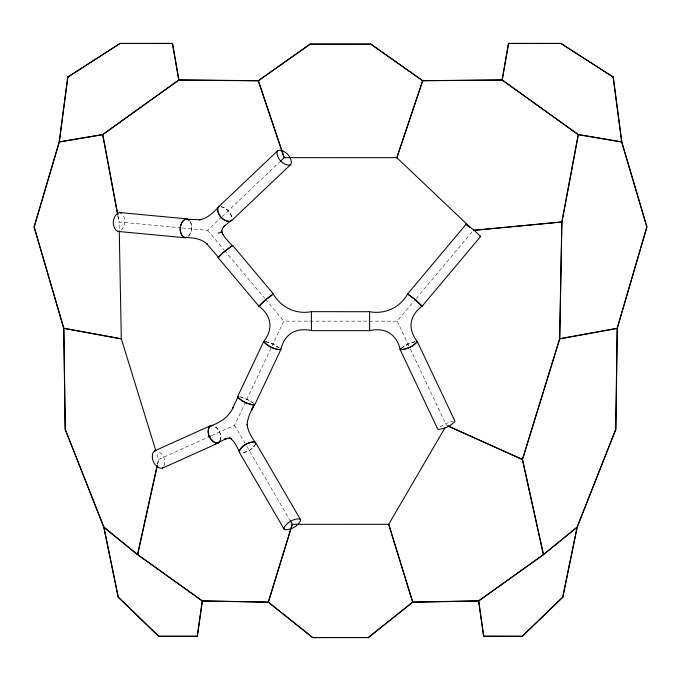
<?xml version="1.0" encoding="UTF-8"?>
<svg xmlns="http://www.w3.org/2000/svg" width="681" height="681" viewBox="0 0 681 681"><rect width="100%" height="100%" fill="white"/><g stroke="black" fill="none" stroke-linecap="round" stroke-linejoin="round"><path stroke-width="0.51" stroke-dasharray="3.4 2.55" d="M157.583 463.625L158.494 459.488L156.366 452.405M157.49 464.689L158.63 459.522M220.082 440.76C222.483 434.759 218.329 427.362 212.404 425.378M164.249 465.608C166.104 460.135 163.091 453.444 157.762 451.197M220.167 440.437C222.015 434.955 219.001 428.264 213.672 426.017M255.537 443.74C253.434 449.4 246.803 452.124 241.236 453.069M211.476 435.678L234.562 425.284L271.617 346.935M272.068 345.982L283.815 321.143L397.176 321.16L415.546 299.265M189.054 235.626C192.042 231.182 193.157 224.534 189.182 220.329M255.562 444.174C252.719 449.12 247.152 452.516 241.466 452.822M416.227 298.457L473.38 230.348M121.082 230.135C125.483 226.33 126.172 218.95 122.563 214.396M187.965 236.426C191.948 233.004 192.74 226.884 190.544 222.236M182.321 227.956L207.611 230.331L221.393 217.256M222.159 216.524L279.593 162.027M401.143 348.357L407.715 344.143L415.393 341.521M401.245 348.263L407.979 344.016L415.538 341.504M440.062 426.953L445.655 423.667L453.214 421.156M158.562 459.505L207.628 437.406M181.265 227.854L119.09 222.006L119.226 229.446M265.454 341.479L273.013 343.999L279.746 348.246M220.967 206.76C226.509 207.654 231.251 212.642 231.846 218.226M265.599 341.504L273.277 344.118L279.848 348.34M239.644 396.546L248.905 400.198L253.638 403.288M240.827 396.912L246.922 399.16L253.655 403.407M221.112 206.607C226.305 208.003 230.919 212.2 231.855 217.622M207.611 230.331L223.938 249.791M224.619 250.608L264.764 298.44M265.445 299.248L283.815 321.143M234.562 425.284L246.318 445.451M246.854 446.37L289.604 519.722M397.176 321.16L409.826 347.914M410.277 348.868L446.43 425.302M117.983 215.758L119.158 221.997M117.847 215.775L119.022 222.023"/><path stroke-width="1.02" d="M311.413 311.702L311.413 330.634L369.579 330.643C385.088 327.127 396.717 334.133 400.207 349.753L437.857 429.353C444.072 429.26 450.992 425.983 455.01 421.241L417.334 341.59C407.408 329.034 409.417 315.78 422.058 306.161L416.082 300.355L407.706 293.954C400.019 307.599 384.969 314.596 369.579 311.711L311.413 311.66C296.022 314.631 280.972 307.557 273.285 293.937L264.909 300.338L258.933 306.144C271.54 315.746 273.6 328.974 263.692 341.53L237.567 396.734C241.593 401.475 248.505 404.744 254.72 404.846L280.81 349.685C274.596 349.583 267.684 346.314 263.658 341.573L264.722 341.351M369.579 311.711L369.579 330.643L369.579 329.783M615.718 429.345L617.173 328.31L646.814 226.952L621.659 141.971L613.138 77.098M284.079 529.086L284.181 527.545C287.161 522.361 293.102 518.905 299.078 518.862L300.474 519.535L300.372 521.076C297.393 526.26 291.451 529.716 285.475 529.758L284.079 529.086L239.261 452.184L239.363 450.643C242.342 445.468 248.293 442.003 254.268 441.96L255.656 442.633L300.474 519.535M67.717 77.089L59.204 141.937L34.059 226.943L63.691 328.327L121.312 338.891M67.862 77.098L59.341 141.954L34.178 226.994L63.827 328.293L65.282 429.345M197.269 636.275L202.248 600.906L268.331 602.089M502.093 80.009L508.452 43.431M502.229 80.026L508.588 43.456M578.339 134.608L561.978 222.015L473.389 230.425M577.088 527.145L562.693 597.16L522.225 636.241L483.663 636.216M562.829 597.177L577.224 527.171L615.845 429.379L617.309 328.31L559.68 338.746M137.502 554.615L157.124 465.693M157.26 465.719L137.639 554.649L202.283 600.974L268.331 602.225M218.124 233.191L220.618 232.332L221.734 231.242L222.61 228.186L224.875 225.334L223.751 226.603L231.71 219.98M268.263 602.14L292.209 524.293M292.345 524.327L268.399 602.174L312.732 637.51L368.31 637.493L412.635 602.098L388.647 524.336M470.316 227.445L396.819 157.669L422.629 80.724L502.161 80.086L578.237 134.659L561.842 221.997L559.62 338.815L522.378 459.471L543.37 554.632L478.641 600.855L483.595 636.292L522.276 636.352M396.878 157.686L422.756 80.767M277.661 150.782L276.954 152.638C277.252 158.894 282.589 164.521 288.829 165.151L290.719 164.547L291.417 162.691C291.119 156.434 285.782 150.807 279.55 150.178L277.661 150.782L218.201 207.203L217.503 209.058C217.801 215.315 223.138 220.942 229.369 221.572L231.259 220.967L290.719 164.547M264.841 341.351L263.692 341.53C267.573 346.382 274.588 349.472 280.785 349.736C284.283 334.082 295.894 327.161 311.413 330.591L311.413 329.774M615.726 429.319L577.096 527.128L543.387 554.564M416.27 341.368L417.334 341.59C413.316 346.331 406.395 349.608 400.181 349.702L400.607 348.834M238.18 396.555L232.655 408.336L233.208 407.349C229.037 416.942 219.937 422.79 210.352 426.017C205.126 431.575 210.02 441.22 216.532 443.28L226.492 438.632L224.296 439.245L227.914 438.309L231.217 438.666L229.293 437.687C234.741 440.854 236.988 447.136 239.755 452.456L239.389 451.086C241.483 445.425 248.122 442.701 253.69 441.748L255.162 442.361L255.537 443.74M273.064 294.379L273.285 293.937M254.115 405.033L254.43 404.403L251.519 409.971L254.115 405.033C248.259 404.242 241.891 401.603 237.865 397.185M254.43 404.403C251.136 410.864 247.441 417.487 247.135 424.901L247.143 424.442C247.688 431.167 251.553 436.896 255.162 442.361M445.365 427.132L388.706 524.319L292.277 524.31L290.14 520.642M259.631 305.735L258.84 306.135L218.056 257.537L224.968 251.025L232.587 245.339L273.37 293.937L272.843 294.643M232.051 246.045L232.587 245.339M218.592 442.641L220.082 440.76M218.524 257.316L223.181 252.557L232.298 245.679L225.053 237.686L222.466 233.762L222.713 234.579L221.734 231.242M408.149 294.669L407.621 293.962L466.11 224.253L473.729 229.931L480.65 236.452L422.152 306.152L421.36 305.752M212.821 425.608L210.574 425.676L154.664 450.856L153.123 452.49C150.663 458.509 154.068 466.085 160.205 468.222L162.453 468.153L218.363 442.973L219.903 441.339M162.453 468.153L163.483 467.064M210.574 425.676L209.041 427.319C206.573 433.329 209.978 440.905 216.115 443.042L218.363 442.973M522.327 636.326L562.812 597.211M280.359 161.295L284.19 157.66L396.819 157.669M543.472 554.674L577.207 527.205M368.353 637.62L412.712 602.217M178.797 79.958L102.695 134.54L59.273 141.878M543.472 554.674L478.709 600.974L412.669 602.225M258.269 80.69L310.093 44.086M117.796 214.711L102.797 134.591L178.873 80.077L258.303 80.818L310.178 44.197L370.864 44.214L422.654 80.801M67.759 77.038L120.043 43.38L172.48 43.371M67.819 77.157L120.111 43.499M260.023 305.48L258.933 306.144L265.76 299.623L273.37 293.937M218.056 257.537L218.839 257.137M208.59 436.981L210.514 436.112M210.352 426.017L212.404 425.378M188.892 219.912L186.858 218.856L119.975 212.566L117.779 213.221C112.561 217.179 111.778 225.539 116.162 230.399L118.196 231.455L185.079 237.746L186.543 237.303M118.196 231.455L119.66 231.012M186.858 218.856L184.662 219.512C179.444 223.47 178.652 231.829 183.044 236.69L185.079 237.746M559.688 338.883L617.25 328.378L646.95 226.986L621.787 141.92L613.283 77.089M59.273 142.014L102.729 134.668M473.38 230.28L561.902 221.938L559.756 338.815L522.514 459.513L543.506 554.598M200.657 219.708L199.21 219.801C207.45 218.746 213.374 212.336 218.899 206.735L217.75 208.19C216.856 215.051 223.802 221.921 230.561 221.444M200.452 219.708L184.891 219.205C179.35 223.266 177.869 234.153 184.849 237.516C192.714 237.584 201.27 238.495 207.245 244.181L206.428 243.432L218.337 257.197M184.849 237.516L187.045 237.397M154.664 450.856L156.162 450.813M412.669 602.089L478.675 600.838L483.731 636.275M422.697 80.673L502.161 79.949M508.52 43.371L560.923 43.371L613.24 77.038M120.077 43.507L172.48 43.516M508.52 43.516L560.923 43.507M310.136 44.069L370.864 44.069M197.337 636.216L158.724 636.216L118.29 597.126L103.912 527.145M158.724 636.352L197.337 636.352L202.393 600.914L137.605 554.572L103.878 527.103L65.274 429.319M312.69 637.629L368.31 637.629M178.839 79.949L258.303 80.673M416.151 341.368L417.3 341.547C413.418 346.399 406.404 349.489 400.207 349.753M621.727 141.878L578.271 134.532L502.203 79.958M578.271 134.668L621.727 142.014M155.745 450.379L121.312 338.823L63.759 328.242L65.146 429.353L103.776 527.188L118.171 597.177M448.362 426.093L522.48 459.437M447.349 425.787L522.412 459.556M479.858 236.043L480.65 236.452M407.621 293.962L415.231 299.64L422.152 306.152M119.975 212.566L121.329 213.272M187.096 219.086L189.182 220.329M420.969 305.497L422.058 306.161M560.889 43.499L613.181 77.157M370.907 44.086L422.731 80.69M268.288 602.217L312.647 637.62M103.793 527.205L137.519 554.674M118.188 597.211L158.673 636.326M467.677 225.973L466.11 224.253M407.706 293.954L407.928 294.396M280.385 348.817L280.785 349.736M258.371 80.724L284.249 157.643M258.235 80.767L284.122 157.686M388.774 524.302L412.737 602.14M221.623 230.953L222.713 234.579M102.661 134.608L117.66 214.736M172.548 43.431L178.907 80.009M172.412 43.456L178.771 80.026M119.269 231.566L121.312 338.823"/></g></svg>
